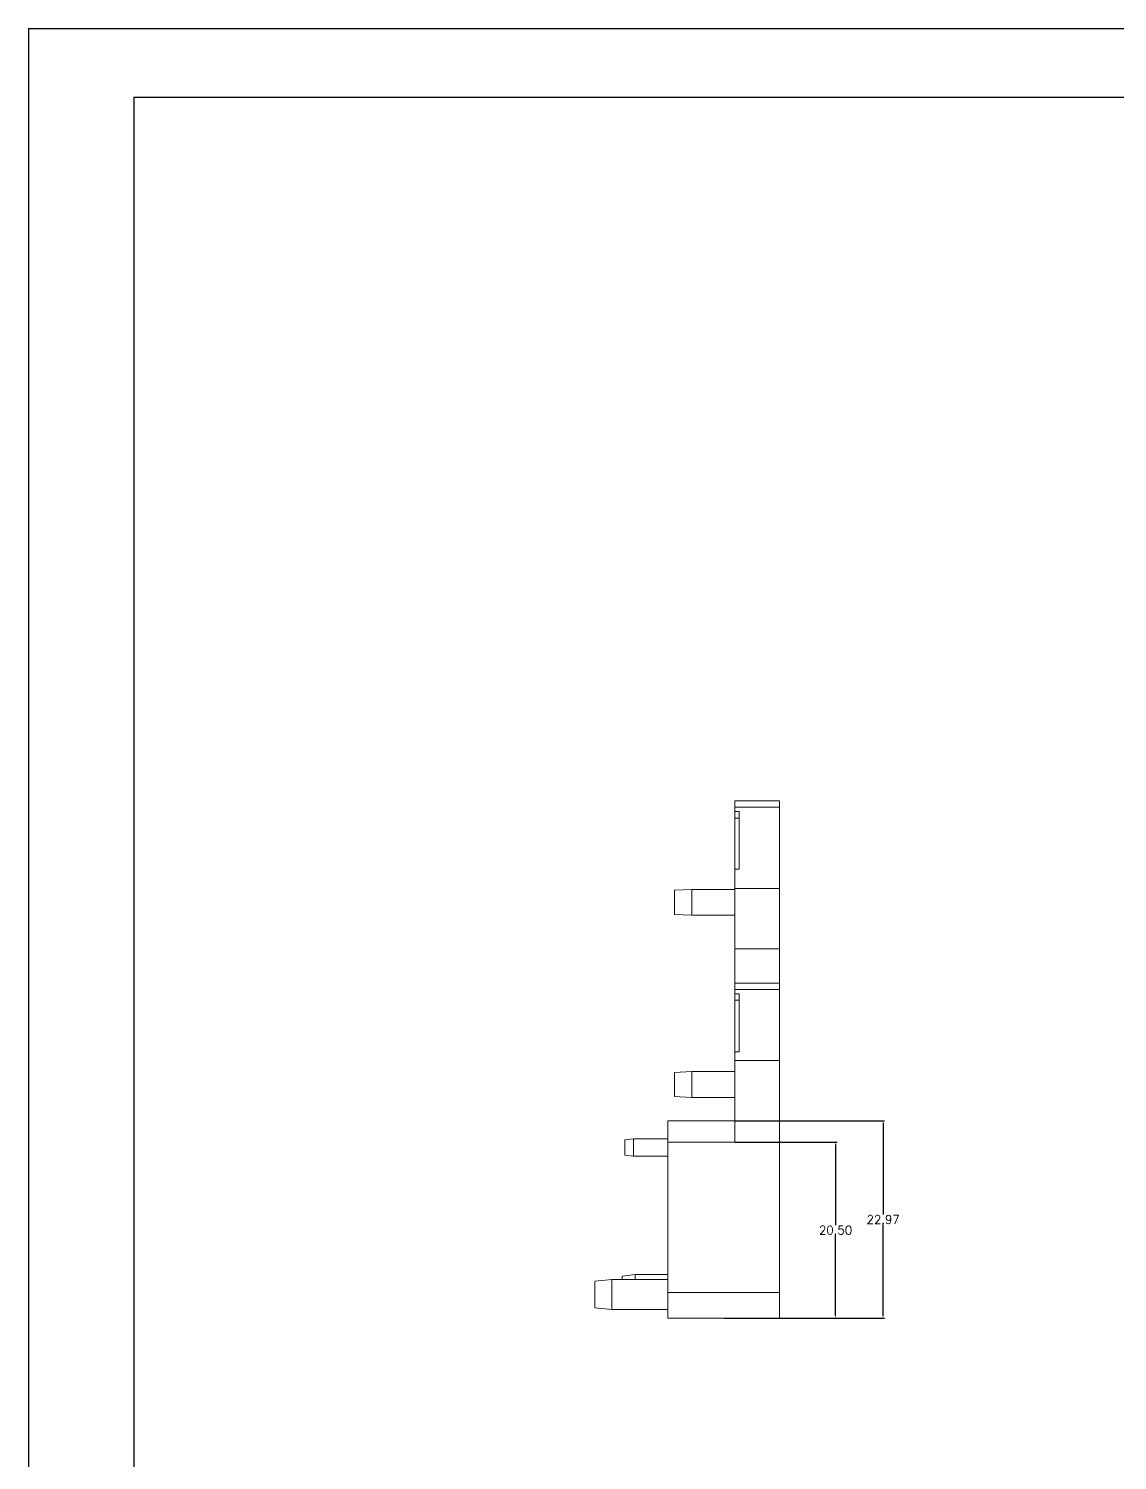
# Model space of a CAD drawing. Header units: inches. Extents: x 1328 to 2905, y 1126 to 1460.
# Drawn here: x 1327.6 to 1454.3, y 1293.5 to 1460.1 of the extents above; entities that cross this region are included whole.
import ezdxf

# ---------------------------------------------------------------- set-up
doc = ezdxf.new("R2010")
doc.units = ezdxf.units.IN
doc.header["$LTSCALE"] = 15
doc.styles.get("Standard").update_dxf_attribs({"font": 'txt', "bigfont": 'gbcbig.shx'})
doc.dimstyles.new('1.5', dxfattribs={"dimtxt": 1, "dimasz": 0.3, "dimexe": 0.18, "dimexo": 0.0625, "dimgap": 0.09, "dimtad": 0, "dimtih": 1, "dimtoh": 1, "dimzin": 0, "dimdsep": 46, "dimtxsty": 'Standard', "dimcen": 0, "dimadec": 0, "dimazin": 2, "dimtfac": 1, "dimtofl": 0, "dimtmove": 0, "dimatfit": 3, "dimfxl": 1, "dimtolj": 1, "dimtzin": 0, "dimarcsym": 0})

# ---------------------------------------------------------------- blocks, each defined once
blk = doc.blocks.new('*D154')
at = {"color": 0, "lineweight": -2}
for p, q in [((1409.83, 1330.51), (1421.68, 1330.51)), ((1421.5, 1330.21), (1421.5, 1320.85)), ((1421.5, 1310.31), (1421.5, 1319.67)), ((1415.03, 1310.01), (1421.68, 1310.01))]:
    blk.add_line(p, q, dxfattribs=at)
at = {"color": 0}
for points in [[(1421.45, 1330.21), (1421.55, 1330.21), (1421.5, 1330.51)], [(1421.45, 1310.31), (1421.55, 1310.31), (1421.5, 1310.01)]]:
    blk.add_solid(points, dxfattribs=at)
at = {"layer": 'Defpoints', "color": 0}
for p in [(1409.77, 1330.51), (1421.5, 1330.51), (1414.97, 1310.01)]:
    blk.add_point(p, dxfattribs=at)
at = {"color": 0, "insert": (1421.5, 1320.26), "char_height": 1, "attachment_point": 5}
blk.add_mtext('\\A1;20.50', dxfattribs=at)
blk = doc.blocks.new('*D155')
at = {"color": 0, "lineweight": -2}
for p, q in [((1409.83, 1332.99), (1427.21, 1332.99)), ((1427.03, 1332.69), (1427.03, 1322.09)), ((1427.03, 1310.31), (1427.03, 1320.91)), ((1408.53, 1310.01), (1427.21, 1310.01))]:
    blk.add_line(p, q, dxfattribs=at)
at = {"color": 0}
for points in [[(1426.98, 1332.69), (1427.08, 1332.69), (1427.03, 1332.99)], [(1426.98, 1310.31), (1427.08, 1310.31), (1427.03, 1310.01)]]:
    blk.add_solid(points, dxfattribs=at)
at = {"layer": 'Defpoints', "color": 0}
for p in [(1409.77, 1332.99), (1427.03, 1332.99), (1408.47, 1310.01)]:
    blk.add_point(p, dxfattribs=at)
at = {"color": 0, "insert": (1427.03, 1321.5), "char_height": 1, "attachment_point": 5}
blk.add_mtext('\\A1;22.97', dxfattribs=at)

msp = doc.modelspace()

# ---------------------------------------------------------------- linework, layer by layer
for p, q in [((1327.6, 1460.087), (1800.579, 1460.087)), ((1327.6, 1460.087), (1327.6, 1125.657)), ((1339.838, 1452.124), (1792.617, 1452.124)), ((1339.838, 1452.124), (1339.838, 1133.619))]:
    msp.add_line(p, q)
at = {"color": 7, "linetype": 'Continuous', "lineweight": 15}
for p, q in [((1409.768, 1370.21), (1414.968, 1370.21)), ((1409.768, 1369.492), (1409.768, 1370.21)), ((1414.968, 1370.21), (1414.968, 1369.492)), ((1414.968, 1369.492), (1409.768, 1369.492)), ((1409.768, 1369.492), (1409.768, 1369)), ((1410.268, 1369), (1409.768, 1369)), ((1409.768, 1368.21), (1409.768, 1369)), ((1410.268, 1368.21), (1409.768, 1368.21)), ((1409.768, 1362.285), (1409.768, 1368.21)), ((1410.268, 1369), (1410.268, 1362.285)), ((1414.968, 1360.01), (1414.968, 1369.492)), ((1410.268, 1362.285), (1409.768, 1362.285)), ((1409.768, 1362.285), (1409.768, 1360.01)), ((1404.768, 1359.91), (1402.768, 1359.81)), ((1402.768, 1358.41), (1402.768, 1359.81)), ((1409.768, 1359.91), (1404.768, 1359.91)), ((1404.768, 1359.91), (1404.768, 1358.41)), ((1409.768, 1360.01), (1414.968, 1360.01)), ((1409.768, 1360.01), (1409.768, 1353.01)), ((1414.968, 1353.01), (1414.968, 1360.01)), ((1402.768, 1357.01), (1402.768, 1358.41)), ((1404.768, 1358.41), (1404.768, 1356.91)), ((1402.768, 1357.01), (1404.768, 1356.91)), ((1404.768, 1356.91), (1409.768, 1356.91)), ((1409.768, 1353.01), (1414.968, 1353.01)), ((1409.768, 1353.01), (1409.768, 1349.01)), ((1414.968, 1349.01), (1414.968, 1353.01)), ((1409.768, 1349.01), (1414.968, 1349.01)), ((1409.768, 1348.278), (1409.768, 1349.01)), ((1409.768, 1348.278), (1409.768, 1347.76)), ((1414.968, 1348.278), (1409.768, 1348.278)), ((1414.968, 1349.01), (1414.968, 1348.278)), ((1414.968, 1340.01), (1414.968, 1348.278)), ((1410.268, 1347.76), (1409.768, 1347.76)), ((1409.768, 1347.01), (1409.768, 1347.76)), ((1410.268, 1347.01), (1409.768, 1347.01)), ((1409.768, 1341.015), (1409.768, 1347.01)), ((1410.268, 1347.76), (1410.268, 1341.015)), ((1409.768, 1341.015), (1409.768, 1340.01)), ((1410.268, 1341.015), (1409.768, 1341.015)), ((1409.768, 1330.51), (1409.768, 1340.01)), ((1409.768, 1340.01), (1414.968, 1340.01)), ((1414.968, 1313.01), (1414.968, 1340.01)), ((1404.768, 1338.71), (1402.768, 1338.61)), ((1402.768, 1337.21), (1402.768, 1338.61)), ((1409.768, 1338.71), (1404.768, 1338.71)), ((1404.768, 1338.71), (1404.768, 1337.21)), ((1402.768, 1335.81), (1402.768, 1337.21)), ((1404.768, 1337.21), (1404.768, 1335.71)), ((1402.768, 1335.81), (1404.768, 1335.71)), ((1404.768, 1335.71), (1409.768, 1335.71)), ((1401.968, 1330.51), (1401.968, 1332.985)), ((1409.768, 1332.985), (1401.968, 1332.985)), ((1397.968, 1330.889), (1396.968, 1330.789)), ((1396.968, 1329.889), (1396.968, 1330.789)), ((1396.968, 1328.989), (1396.968, 1329.889)), ((1401.968, 1330.889), (1397.968, 1330.889)), ((1397.968, 1330.889), (1397.968, 1329.889)), ((1397.968, 1329.889), (1397.968, 1328.889)), ((1409.768, 1330.51), (1401.968, 1330.51)), ((1401.968, 1313.01), (1401.968, 1330.51)), ((1396.968, 1328.989), (1397.968, 1328.889)), ((1397.968, 1328.889), (1401.968, 1328.889)), ((1398.168, 1315.11), (1396.668, 1314.91)), ((1396.668, 1314.51), (1396.668, 1314.91)), ((1401.968, 1315.11), (1398.168, 1315.11)), ((1398.168, 1315.11), (1398.168, 1314.51)), ((1395.468, 1314.51), (1393.468, 1314.31)), ((1393.468, 1311.21), (1393.468, 1314.31)), ((1401.968, 1314.51), (1395.468, 1314.51)), ((1395.468, 1314.51), (1395.468, 1311.01)), ((1401.968, 1313.01), (1414.968, 1313.01)), ((1401.968, 1310.01), (1401.968, 1313.01)), ((1414.968, 1313.01), (1414.968, 1310.01)), ((1393.468, 1311.21), (1395.468, 1311.01)), ((1395.468, 1311.01), (1401.968, 1311.01)), ((1414.968, 1310.01), (1401.968, 1310.01))]:
    msp.add_line(p, q, dxfattribs=at)

# ---------------------------------------------------------------- dimensions: what is measured, and where the dimension line sits
for base, p1, p2, picture, middle in [((1427.0259, 1332.9852), (1408.4676, 1310.0103), (1409.7676, 1332.9852), '*D155', (1427.0259, 1321.4977)), ((1421.501, 1330.51), (1414.968, 1310.01), (1409.768, 1330.51), '*D154', (1421.501, 1320.26))]:
    dim = msp.add_linear_dim(base=base, p1=p1, p2=p2, angle=90, dimstyle='1.5')
    dim.commit()
    dim.dimension.update_dxf_attribs({"geometry": picture, "text_midpoint": middle})

doc.saveas('drawing.dxf')
